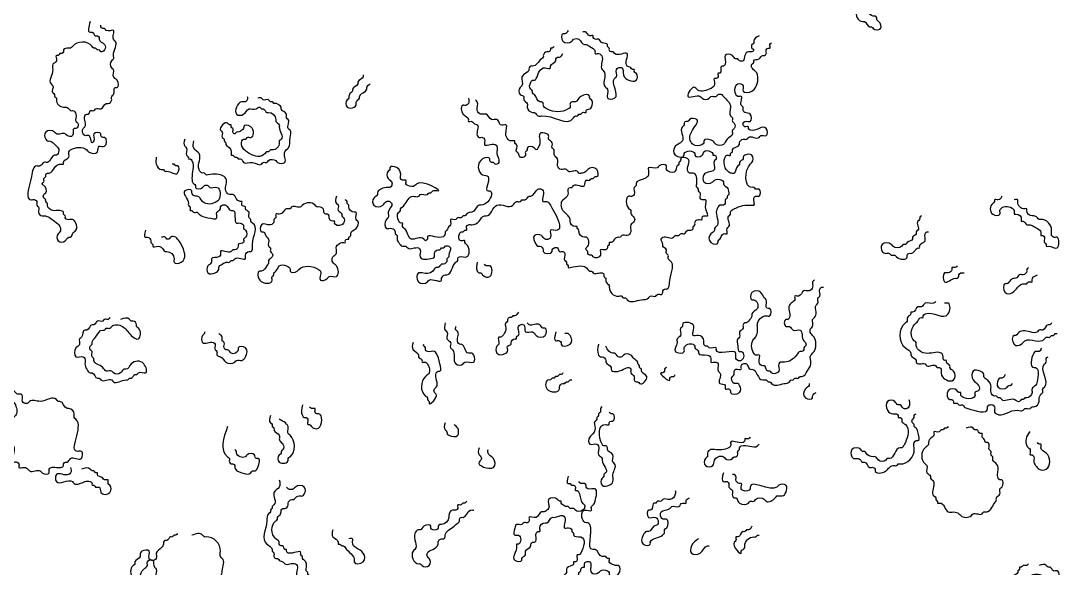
# Model space of a CAD drawing. Header units: metres. Extents: x 0 to 100, y 0 to 141.
# Drawn here: x 85.45 to 100.02, y 60.19 to 67.86 of the extents above; entities that cross this region are included whole.
import ezdxf

# ---------------------------------------------------------------- set-up
doc = ezdxf.new("R2010")
doc.units = ezdxf.units.M

msp = doc.modelspace()

# ---------------------------------------------------------------- linework, layer by layer
for points in [[(97.225, 68.175), (97.225, 68.1), (97.2, 68.075), (97.2, 68.025), (97.175, 68), (97.175, 67.9), (97.25, 67.85), (97.275, 67.85), (97.35, 67.775), (97.375, 67.775), (97.4, 67.75), (97.5, 67.75), (97.475, 67.85), (97.45, 67.875), (97.45, 67.9), (97.425, 67.925), (97.4, 67.925), (97.325, 68)], [(86.425, 67.85), (86.425, 67.7), (86.45, 67.7), (86.5, 67.65), (86.525, 67.65), (86.55, 67.625), (86.55, 67.6), (86.625, 67.525), (86.625, 67.45), (86.575, 67.425), (86.55, 67.45), (86.525, 67.45), (86.5, 67.475), (86.475, 67.475), (86.45, 67.5), (86.175, 67.5), (86.15, 67.475), (86.125, 67.475), (86.05, 67.45), (86.05, 67.425), (86.025, 67.4), (86, 67.4), (85.975, 67.375), (85.95, 67.375), (85.95, 67.3), (85.9, 67.25), (85.9, 67.175), (85.875, 66.975), (85.9, 66.95), (85.9, 66.85), (85.925, 66.825), (85.925, 66.8), (85.95, 66.775), (85.95, 66.75), (86.05, 66.65), (86.075, 66.65), (86.125, 66.625), (86.15, 66.6), (86.175, 66.6), (86.225, 66.55), (86.225, 66.45), (86.25, 66.425), (86.25, 66.375), (86.225, 66.35), (86.2, 66.35), (86.175, 66.25), (86.1, 66.25), (86.075, 66.275), (85.95, 66.275), (85.925, 66.3), (85.8, 66.3), (85.8, 66.2), (85.825, 66.175), (85.85, 66.175), (85.95, 66.1), (85.975, 66.075), (85.975, 66), (85.95, 65.975), (85.925, 65.975), (85.825, 65.875), (85.775, 65.875), (85.725, 65.825), (85.675, 65.825), (85.6, 65.675), (85.6, 65.35), (85.65, 65.35), (85.675, 65.325), (85.675, 65.275), (85.7, 65.25), (85.7, 65.175), (85.75, 65.125), (85.775, 65.125), (85.925, 65.05), (86, 64.975), (86, 64.9), (85.975, 64.875), (85.975, 64.775), (86.075, 64.775), (86.125, 64.825), (86.15, 64.825), (86.175, 64.875), (86.225, 64.925), (86.225, 65.025), (86.175, 65.075), (86.1, 65.075), (86.075, 65.1), (86.075, 65.125), (86.05, 65.15), (86.05, 65.175), (86, 65.2), (85.9, 65.2), (85.825, 65.275), (85.825, 65.3), (85.8, 65.325), (85.8, 65.35), (85.775, 65.375), (85.775, 65.425), (85.8, 65.45), (85.775, 65.55), (85.75, 65.575), (85.775, 65.6), (85.775, 65.65), (85.8, 65.675), (85.8, 65.7), (85.825, 65.725), (85.85, 65.725), (85.925, 65.8), (86.025, 65.85), (86.05, 65.85), (86.05, 65.875), (86.125, 65.95), (86.125, 66.025), (86.15, 66.05), (86.375, 66.05), (86.4, 66.025), (86.525, 66.025), (86.55, 66.1), (86.625, 66.1), (86.625, 66.225), (86.6, 66.225), (86.575, 66.25), (86.575, 66.275), (86.475, 66.275), (86.475, 66.175), (86.45, 66.15), (86.425, 66.225), (86.4, 66.25), (86.35, 66.25), (86.325, 66.275), (86.325, 66.35), (86.35, 66.375), (86.35, 66.525), (86.375, 66.55), (86.4, 66.55), (86.425, 66.6), (86.475, 66.6), (86.5, 66.625), (86.575, 66.625), (86.65, 66.7), (86.675, 66.7), (86.725, 66.75), (86.725, 66.8), (86.75, 66.825), (86.775, 66.925), (86.8, 66.925), (86.8, 67.025), (86.75, 67.075), (86.75, 67.175), (86.725, 67.2), (86.725, 67.3), (86.75, 67.325), (86.75, 67.375), (86.775, 67.575), (86.75, 67.6), (86.75, 67.725), (86.65, 67.725), (86.625, 67.75), (86.6, 67.75), (86.575, 67.775), (86.575, 67.8)], [(93.125, 67.725), (93.075, 67.675), (93.05, 67.675), (93.05, 67.575), (93.175, 67.575), (93.2, 67.6), (93.275, 67.6), (93.35, 67.525), (93.375, 67.525), (93.425, 67.5), (93.5, 67.425), (93.5, 67.4), (93.55, 67.4), (93.6, 67.35), (93.6, 67.175), (93.625, 67.15), (93.625, 66.975), (93.65, 66.925), (93.675, 66.9), (93.675, 66.775), (93.775, 66.775), (93.775, 67.05), (93.8, 67.075), (93.8, 67.175), (93.825, 67.2), (93.875, 67.2), (93.9, 67.1), (93.975, 67.025), (94.075, 67.025), (94.075, 67.125), (94.05, 67.15), (94.05, 67.175), (94.025, 67.175), (94, 67.2), (93.95, 67.225), (93.95, 67.4), (93.775, 67.4), (93.75, 67.425), (93.725, 67.425), (93.7, 67.45), (93.7, 67.475), (93.675, 67.5), (93.675, 67.525), (93.6, 67.55), (93.55, 67.6), (93.5, 67.6), (93.475, 67.625), (93.475, 67.65), (93.425, 67.65), (93.375, 67.7), (93.325, 67.7)], [(95.8, 67.65), (95.725, 67.575), (95.725, 67.55), (95.7, 67.525), (95.7, 67.475), (95.725, 67.45), (95.7, 67.425), (95.65, 67.425), (95.6, 67.375), (95.575, 67.3), (95.525, 67.3), (95.5, 67.325), (95.475, 67.325), (95.425, 67.375), (95.325, 67.375), (95.325, 67.25), (95.3, 67.225), (95.275, 67.225), (95.25, 67.125), (95.225, 67.125), (95.225, 67.075), (95.2, 67.05), (95.175, 67.05), (95.175, 66.975), (95.1, 66.9), (94.925, 66.9), (94.9, 66.925), (94.8, 66.8), (94.975, 66.8), (95, 66.775), (95.1, 66.775), (95.125, 66.8), (95.2, 66.8), (95.225, 66.825), (95.275, 66.825), (95.3, 66.8), (95.4, 66.65), (95.4, 66.525), (95.425, 66.5), (95.425, 66.45), (95.45, 66.425), (95.45, 66.35), (95.425, 66.325), (95.425, 66.275), (95.35, 66.2), (95.3, 66.125), (95.2, 66.125), (95.15, 66.175), (95.025, 66.175), (95.025, 66.15), (95, 66.125), (94.875, 66.125), (94.85, 66.15), (94.85, 66.3), (94.925, 66.475), (94.825, 66.475), (94.8, 66.45), (94.775, 66.45), (94.75, 66.425), (94.75, 66.4), (94.725, 66.375), (94.725, 66.175), (94.7, 66.15), (94.625, 66.1), (94.625, 65.975), (94.75, 65.975), (94.75, 66), (94.775, 66.025), (94.875, 66.025), (94.9, 66), (94.9, 65.975), (95, 65.975), (95.025, 66.025), (95.125, 66.025), (95.15, 66), (95.15, 65.975), (95.175, 65.975), (95.2, 65.95), (95.2, 65.925), (95.175, 65.9), (95.175, 65.775), (95.05, 65.725), (95.025, 65.7), (95.025, 65.6), (95.15, 65.6), (95.175, 65.625), (95.275, 65.625), (95.3, 65.6), (95.3, 65.575), (95.35, 65.525), (95.375, 65.45), (95.375, 65.425), (95.35, 65.4), (95.35, 65.375), (95.325, 65.35), (95.325, 65.3), (95.3, 65.275), (95.25, 65.275), (95.225, 65.25), (95.2, 65.175), (95.2, 64.975), (95.175, 64.95), (95.175, 64.925), (95.125, 64.875), (95.125, 64.75), (95.225, 64.75), (95.225, 64.775), (95.25, 64.8), (95.275, 64.85), (95.3, 64.875), (95.35, 64.875), (95.35, 64.95), (95.375, 64.975), (95.375, 65.125), (95.4, 65.15), (95.4, 65.175), (95.45, 65.225), (95.7, 65.275), (95.725, 65.275), (95.725, 65.375), (95.75, 65.4), (95.8, 65.4), (95.8, 65.5), (95.75, 65.5), (95.725, 65.525), (95.7, 65.525), (95.675, 65.85), (95.7, 65.875), (95.7, 65.975), (95.6, 65.975), (95.575, 65.95), (95.575, 65.925), (95.525, 65.875), (95.525, 65.85), (95.5, 65.825), (95.45, 65.725), (95.4, 65.725), (95.325, 65.8), (95.325, 65.95), (95.35, 65.975), (95.4, 65.975), (95.4, 66), (95.425, 66.025), (95.425, 66.05), (95.525, 66.125), (95.525, 66.15), (95.575, 66.2), (95.625, 66.2), (95.65, 66.225), (95.8, 66.225), (95.825, 66.25), (95.9, 66.25), (95.9, 66.35), (95.675, 66.325), (95.65, 66.35), (95.65, 66.375), (95.6, 66.375), (95.575, 66.4), (95.575, 66.425), (95.6, 66.45), (95.675, 66.45), (95.675, 66.55), (95.6, 66.575), (95.575, 66.6), (95.575, 66.65), (95.55, 66.675), (95.55, 66.8), (95.5, 66.8), (95.475, 66.825), (95.475, 66.95), (95.5, 66.975), (95.575, 66.95), (95.575, 66.875), (95.7, 66.875), (95.75, 66.925), (95.75, 67.15), (95.7, 67.2), (95.7, 67.25), (95.725, 67.275), (95.725, 67.3), (95.8, 67.325), (95.85, 67.375), (95.875, 67.375), (95.9, 67.4), (95.9, 67.45), (95.925, 67.475), (95.95, 67.475), (95.95, 67.525), (95.975, 67.55)], [(92.925, 67.5), (92.9, 67.475), (92.875, 67.475), (92.875, 67.45), (92.85, 67.425), (92.825, 67.425), (92.775, 67.375), (92.775, 67.35), (92.75, 67.325), (92.625, 67.225), (92.6, 67.225), (92.575, 67.2), (92.575, 67.175), (92.475, 67.075), (92.475, 66.95), (92.45, 66.925), (92.45, 66.825), (92.5, 66.8), (92.5, 66.75), (92.55, 66.7), (92.55, 66.65), (92.625, 66.575), (92.65, 66.575), (92.7, 66.525), (92.75, 66.525), (93.2, 66.5), (93.225, 66.525), (93.25, 66.525), (93.275, 66.55), (93.3, 66.55), (93.325, 66.575), (93.375, 66.575), (93.375, 66.6), (93.425, 66.625), (93.45, 66.65), (93.45, 66.75), (93.425, 66.775), (93.425, 66.8), (93.3, 66.8), (93.225, 66.725), (93.2, 66.725), (93.15, 66.7), (93.15, 66.65), (93.125, 66.625), (92.825, 66.625), (92.775, 66.675), (92.775, 66.7), (92.75, 66.725), (92.725, 66.725), (92.65, 66.825), (92.625, 66.85), (92.625, 66.875), (92.6, 66.9), (92.6, 67), (92.625, 67.025), (92.65, 67.025), (92.675, 67.05), (92.8, 67.2), (92.875, 67.2), (92.875, 67.225), (92.95, 67.3), (92.95, 67.325), (92.975, 67.35), (93, 67.35), (93.05, 67.4)], [(90.25, 67.1), (90.25, 67.075), (90.175, 67), (90.175, 66.975), (90.1, 66.9), (90.1, 66.875), (90.075, 66.85), (90.05, 66.8), (90.05, 66.775), (90.025, 66.75), (90.025, 66.65), (90.125, 66.65), (90.15, 66.675), (90.15, 66.7), (90.175, 66.75), (90.2, 66.775), (90.2, 66.8), (90.3, 66.9), (90.3, 66.925), (90.35, 66.975)], [(88.625, 66.8), (88.625, 66.75), (88.6, 66.725), (88.55, 66.725), (88.475, 66.65), (88.475, 66.55), (88.575, 66.55), (88.65, 66.625), (88.75, 66.625), (88.8, 66.65), (88.825, 66.625), (88.85, 66.625), (88.9, 66.575), (88.925, 66.575), (89.025, 66.475), (89.025, 66.45), (89.075, 66.4), (89.075, 66.375), (89.1, 66.2), (89.075, 66.175), (89.075, 66.15), (88.975, 66.05), (88.95, 66.05), (88.925, 66.025), (88.9, 66.025), (88.875, 66), (88.65, 66), (88.55, 66.175), (88.575, 66.2), (88.6, 66.2), (88.625, 66.225), (88.675, 66.225), (88.675, 66.375), (88.575, 66.375), (88.575, 66.35), (88.55, 66.325), (88.5, 66.3), (88.475, 66.3), (88.45, 66.275), (88.425, 66.3), (88.425, 66.35), (88.4, 66.375), (88.4, 66.4), (88.375, 66.4), (88.35, 66.425), (88.25, 66.325), (88.275, 66.3), (88.275, 66.225), (88.3, 66.2), (88.3, 66.175), (88.325, 66.15), (88.325, 66.125), (88.35, 66.1), (88.4, 66), (88.4, 65.975), (88.425, 65.975), (88.45, 65.95), (88.475, 65.95), (88.5, 65.925), (88.525, 65.925), (88.575, 65.875), (88.7, 65.875), (88.825, 65.85), (88.85, 65.875), (88.9, 65.875), (88.925, 65.9), (89.025, 65.9), (89.05, 65.875), (89.15, 65.875), (89.15, 66.025), (89.2, 66.075), (89.225, 66.225), (89.225, 66.325), (89.2, 66.35), (89.2, 66.475), (89.175, 66.5), (89.175, 66.55), (89.1, 66.625), (89.1, 66.65), (89.075, 66.675), (89.025, 66.7), (89, 66.7), (88.975, 66.725), (88.95, 66.725), (88.925, 66.75), (88.85, 66.75), (88.825, 66.775), (88.775, 66.775)], [(91.725, 66.775), (91.725, 66.7), (91.7, 66.675), (91.65, 66.675), (91.65, 66.55), (91.725, 66.475), (91.725, 66.45), (91.775, 66.45), (91.8, 66.425), (91.85, 66.4), (91.85, 66.25), (91.875, 66.225), (91.925, 66.225), (91.95, 66.2), (91.95, 66.125), (92.1, 66.125), (92.125, 66.1), (92.125, 66), (92.15, 65.875), (92.125, 65.85), (92.1, 65.85), (92.075, 65.875), (92.05, 65.875), (92.025, 65.9), (92.025, 65.925), (91.925, 65.925), (91.925, 65.7), (92, 65.675), (92, 65.475), (92.025, 65.475), (92.05, 65.45), (92.05, 65.425), (91.9, 65.275), (91.875, 65.275), (91.775, 65.175), (91.75, 65.175), (91.7, 65.15), (91.675, 65.125), (91.65, 65.125), (91.625, 65.1), (91.575, 65.1), (91.55, 65.075), (91.475, 65.075), (91.475, 65), (91.45, 64.975), (91.425, 64.925), (91.4, 64.9), (91.4, 64.875), (91.35, 64.825), (91.15, 64.825), (91.15, 64.8), (91.125, 64.775), (91.1, 64.8), (90.925, 64.8), (90.825, 64.95), (90.8, 64.975), (90.8, 65.025), (90.775, 65.025), (90.75, 65.05), (90.75, 65.175), (90.775, 65.2), (90.775, 65.225), (90.8, 65.25), (90.825, 65.275), (90.95, 65.4), (91.025, 65.4), (91.05, 65.425), (91.15, 65.425), (91.175, 65.45), (91.2, 65.45), (91.225, 65.475), (91.3, 65.475), (91, 65.575), (90.975, 65.55), (90.875, 65.55), (90.85, 65.575), (90.85, 65.625), (90.8, 65.625), (90.775, 65.65), (90.775, 65.675), (90.725, 65.8), (90.625, 65.8), (90.625, 65.775), (90.6, 65.75), (90.6, 65.65), (90.65, 65.6), (90.65, 65.55), (90.625, 65.525), (90.6, 65.525), (90.5, 65.5), (90.45, 65.45), (90.45, 65.425), (90.4, 65.375), (90.4, 65.275), (90.525, 65.275), (90.575, 65.325), (90.625, 65.325), (90.65, 65.3), (90.6, 65.175), (90.6, 65.1), (90.575, 65.075), (90.575, 64.95), (90.65, 64.95), (90.7, 64.9), (90.7, 64.875), (90.725, 64.85), (90.725, 64.8), (90.75, 64.75), (90.8, 64.7), (90.85, 64.7), (90.875, 64.675), (91.025, 64.675), (91.05, 64.65), (91.05, 64.55), (91.075, 64.525), (91.175, 64.525), (91.25, 64.55), (91.25, 64.6), (91.3, 64.65), (91.325, 64.65), (91.35, 64.675), (91.375, 64.675), (91.4, 64.7), (91.45, 64.7), (91.475, 64.675), (91.45, 64.575), (91.45, 64.55), (91.425, 64.525), (91.425, 64.5), (91.375, 64.45), (91.35, 64.45), (91.3, 64.4), (91.275, 64.4), (91.225, 64.35), (91.075, 64.325), (91.025, 64.325), (91.025, 64.2), (91.15, 64.2), (91.175, 64.225), (91.35, 64.225), (91.35, 64.25), (91.4, 64.3), (91.425, 64.3), (91.55, 64.475), (91.575, 64.5), (91.575, 64.525), (91.6, 64.55), (91.7, 64.55), (91.7, 64.725), (91.675, 64.75), (91.675, 64.775), (91.625, 64.775), (91.6, 64.875), (91.625, 64.9), (91.65, 64.9), (91.675, 64.925), (91.7, 64.925), (91.7, 64.975), (91.725, 65), (91.775, 65), (91.875, 65.05), (91.95, 65.125), (91.975, 65.125), (92.125, 65.275), (92.35, 65.275), (92.4, 65.325), (92.45, 65.325), (92.475, 65.35), (92.5, 65.35), (92.55, 65.375), (92.575, 65.4), (92.6, 65.4), (92.7, 65.5), (92.75, 65.5), (92.775, 65.475), (92.775, 65.325), (92.825, 65.325), (92.875, 65.275), (93, 65), (93, 64.95), (92.975, 64.925), (92.875, 64.925), (92.875, 64.825), (92.85, 64.8), (92.8, 64.8), (92.75, 64.85), (92.65, 64.85), (92.675, 64.725), (92.7, 64.7), (92.725, 64.7), (92.775, 64.65), (92.775, 64.625), (92.9, 64.625), (92.9, 64.65), (92.925, 64.675), (92.975, 64.675), (93, 64.625), (93.05, 64.625), (93.075, 64.6), (93.075, 64.5), (93.1, 64.475), (93.1, 64.45), (93.125, 64.425), (93.125, 64.4), (93.15, 64.4), (93.4, 64.375), (93.425, 64.35), (93.45, 64.35), (93.475, 64.325), (93.6, 64.325), (93.625, 64.3), (93.625, 64.275), (93.65, 64.25), (93.65, 64.225), (93.675, 64.175), (93.7, 64.15), (93.7, 64.125), (93.825, 64), (93.875, 64), (93.9, 63.975), (93.925, 63.975), (93.95, 63.95), (94.15, 63.95), (94.25, 63.975), (94.275, 64), (94.35, 64), (94.375, 64.025), (94.425, 64.025), (94.45, 64.05), (94.45, 64.075), (94.475, 64.1), (94.5, 64.1), (94.55, 64.225), (94.55, 64.5), (94.525, 64.525), (94.525, 64.575), (94.5, 64.6), (94.5, 64.65), (94.45, 64.7), (94.45, 64.725), (94.425, 64.8), (94.45, 64.825), (94.6, 64.825), (94.625, 64.85), (94.675, 64.85), (94.7, 64.875), (94.75, 64.875), (94.8, 64.925), (94.825, 64.925), (94.875, 64.95), (94.875, 64.975), (94.9, 65), (94.9, 65.025), (94.95, 65.075), (95, 65.075), (95, 65.1), (95.025, 65.125), (95.075, 65.125), (95.05, 65.25), (95.05, 65.35), (95, 65.35), (94.975, 65.375), (94.975, 65.45), (94.95, 65.475), (94.95, 65.5), (94.925, 65.525), (94.925, 65.575), (94.875, 65.725), (94.825, 65.725), (94.8, 65.75), (94.8, 65.925), (94.7, 65.925), (94.7, 65.9), (94.675, 65.875), (94.675, 65.85), (94.65, 65.825), (94.625, 65.75), (94.525, 65.75), (94.5, 65.775), (94.5, 65.825), (94.4, 65.825), (94.375, 65.8), (94.25, 65.8), (94.25, 65.7), (94.2, 65.65), (94.075, 65.575), (94.075, 65.55), (94.05, 65.525), (94.05, 65.425), (94.025, 65.4), (93.975, 65.4), (93.975, 65.225), (94, 65.2), (94, 65.175), (94.025, 65.125), (94.05, 65.1), (94.05, 65.05), (94, 65), (94, 64.9), (93.95, 64.85), (93.875, 64.85), (93.85, 64.825), (93.825, 64.825), (93.775, 64.8), (93.725, 64.75), (93.7, 64.75), (93.7, 64.725), (93.675, 64.7), (93.675, 64.675), (93.65, 64.65), (93.575, 64.65), (93.575, 64.575), (93.475, 64.55), (93.45, 64.575), (93.425, 64.575), (93.4, 64.6), (93.4, 64.625), (93.375, 64.65), (93.375, 64.675), (93.4, 64.7), (93.375, 64.825), (93.35, 64.825), (93.275, 64.9), (93.275, 64.925), (93.25, 64.95), (93.25, 64.975), (93.225, 64.975), (93.15, 65.05), (93.15, 65.075), (93.125, 65.125), (93.05, 65.2), (93.05, 65.35), (93.125, 65.425), (93.125, 65.5), (93.15, 65.525), (93.175, 65.525), (93.2, 65.55), (93.35, 65.55), (93.375, 65.625), (93.425, 65.625), (93.45, 65.65), (93.475, 65.65), (93.5, 65.675), (93.525, 65.675), (93.525, 65.775), (93.4, 65.775), (93.375, 65.75), (93.325, 65.725), (93.275, 65.725), (93.25, 65.75), (93.125, 65.75), (93.1, 65.775), (93.025, 65.775), (92.975, 65.825), (92.975, 65.925), (92.95, 65.95), (92.925, 66), (92.925, 66.05), (92.9, 66.075), (92.9, 66.15), (92.85, 66.2), (92.85, 66.25), (92.825, 66.275), (92.725, 66.275), (92.725, 66.2), (92.7, 66.075), (92.675, 66.05), (92.65, 66.075), (92.55, 66.075), (92.55, 66.05), (92.525, 66.025), (92.525, 65.975), (92.5, 65.95), (92.45, 65.95), (92.425, 66), (92.4, 66.025), (92.4, 66.125), (92.375, 66.15), (92.375, 66.175), (92.35, 66.175), (92.25, 66.275), (92.25, 66.4), (92.175, 66.4), (92.15, 66.45), (92.125, 66.475), (92.05, 66.475), (91.975, 66.55), (91.9, 66.55), (91.85, 66.6), (91.85, 66.725), (91.825, 66.75)], [(87.75, 66.2), (87.75, 66.1), (87.775, 66.075), (87.775, 65.975), (87.8, 65.95), (87.8, 65.925), (87.825, 65.925), (87.85, 65.9), (87.85, 65.65), (87.875, 65.575), (87.9, 65.55), (87.9, 65.525), (88, 65.525), (88.025, 65.55), (88.075, 65.55), (88.1, 65.525), (88.2, 65.525), (88.225, 65.35), (88.2, 65.325), (88, 65.325), (87.925, 65.4), (87.9, 65.4), (87.85, 65.45), (87.85, 65.475), (87.75, 65.475), (87.8, 65.3), (87.8, 65.275), (87.825, 65.25), (87.825, 65.2), (87.85, 65.2), (87.875, 65.175), (87.925, 65.175), (87.95, 65.15), (88.075, 65.1), (88.2, 65.1), (88.2, 65.175), (88.25, 65.225), (88.25, 65.25), (88.275, 65.275), (88.325, 65.275), (88.4, 65.2), (88.425, 65.2), (88.475, 65.025), (88.525, 65.025), (88.575, 64.975), (88.575, 64.95), (88.6, 64.925), (88.6, 64.825), (88.575, 64.8), (88.575, 64.75), (88.5, 64.725), (88.5, 64.7), (88.45, 64.65), (88.425, 64.65), (88.4, 64.625), (88.25, 64.625), (88.25, 64.575), (88.225, 64.55), (88.125, 64.525), (88.125, 64.475), (88.075, 64.425), (88.075, 64.325), (88.175, 64.325), (88.225, 64.375), (88.225, 64.4), (88.275, 64.45), (88.35, 64.475), (88.375, 64.475), (88.4, 64.5), (88.425, 64.5), (88.45, 64.525), (88.6, 64.525), (88.6, 64.575), (88.65, 64.625), (88.675, 64.625), (88.7, 64.725), (88.7, 65.025), (88.675, 65.05), (88.675, 65.075), (88.65, 65.1), (88.65, 65.175), (88.6, 65.225), (88.6, 65.25), (88.55, 65.275), (88.55, 65.325), (88.525, 65.325), (88.425, 65.425), (88.375, 65.425), (88.325, 65.475), (88.325, 65.65), (88.3, 65.675), (88.075, 65.7), (88.05, 65.7), (88.025, 65.725), (88, 65.725), (87.95, 65.775), (87.95, 66), (87.875, 66.075), (87.875, 66.175)], [(87.35, 65.95), (87.35, 65.85), (87.425, 65.775), (87.45, 65.775), (87.475, 65.75), (87.5, 65.75), (87.65, 65.725), (87.65, 65.825), (87.625, 65.825), (87.6, 65.85), (87.575, 65.85)], [(89.875, 65.4), (89.875, 65.3), (89.9, 65.275), (89.9, 65.2), (89.95, 65.15), (89.95, 65.125), (89.975, 65.1), (89.975, 65.025), (89.95, 65), (89.85, 65.025), (89.85, 65.05), (89.825, 65.05), (89.775, 65.1), (89.775, 65.125), (89.75, 65.15), (89.725, 65.15), (89.7, 65.175), (89.7, 65.2), (89.625, 65.25), (89.6, 65.25), (89.575, 65.275), (89.4, 65.275), (89.375, 65.25), (89.25, 65.25), (89.225, 65.225), (89.175, 65.225), (89.125, 65.175), (89.075, 65.15), (89.025, 65.15), (89.025, 65.1), (89, 65.075), (89, 65.05), (88.95, 65), (88.825, 65), (88.825, 64.9), (88.85, 64.9), (88.9, 64.825), (88.925, 64.8), (88.925, 64.7), (88.95, 64.675), (88.95, 64.625), (88.975, 64.6), (88.975, 64.55), (88.925, 64.5), (88.925, 64.475), (88.9, 64.425), (88.825, 64.35), (88.8, 64.35), (88.8, 64.225), (88.975, 64.225), (88.975, 64.275), (89, 64.3), (89, 64.325), (89.025, 64.35), (89.075, 64.425), (89.175, 64.425), (89.225, 64.375), (89.225, 64.35), (89.325, 64.35), (89.35, 64.375), (89.625, 64.375), (89.65, 64.35), (89.65, 64.225), (89.75, 64.25), (89.775, 64.275), (89.875, 64.275), (89.875, 64.425), (89.825, 64.475), (89.825, 64.55), (89.875, 64.6), (89.875, 64.7), (89.9, 64.725), (89.975, 64.75), (90, 64.75), (90, 64.775), (90.025, 64.8), (90.05, 64.8), (90.05, 64.825), (90.075, 64.85), (90.075, 64.875), (90.15, 64.95), (90.175, 65.05), (90.15, 65.075), (90.15, 65.175), (90.125, 65.175), (90.05, 65.25), (90.05, 65.275), (90.025, 65.3), (90.025, 65.325), (90, 65.35)], [(99.2, 65.4), (99.15, 65.35), (99.1, 65.35), (99.1, 65.325), (99.075, 65.3), (99.075, 65.15), (99.175, 65.15), (99.175, 65.2), (99.225, 65.25), (99.375, 65.175), (99.375, 65.15), (99.4, 65.15), (99.475, 65.075), (99.475, 65.05), (99.5, 65.05), (99.55, 65), (99.6, 65), (99.65, 64.975), (99.75, 64.875), (99.75, 64.85), (99.775, 64.85), (99.8, 64.825), (99.8, 64.75), (99.825, 64.725), (99.825, 64.7), (99.85, 64.7), (99.975, 64.675), (99.975, 64.825), (99.925, 64.825), (99.9, 64.85), (99.9, 64.925), (99.75, 65.075), (99.725, 65.075), (99.7, 65.1), (99.65, 65.125), (99.625, 65.125), (99.55, 65.2), (99.55, 65.225), (99.525, 65.225), (99.425, 65.325), (99.425, 65.35), (99.375, 65.35)], [(98.075, 65.125), (98.05, 65.1), (98.05, 65.075), (98.025, 65.05), (98.025, 64.925), (98, 64.9), (98, 64.875), (97.95, 64.825), (97.95, 64.8), (97.875, 64.75), (97.85, 64.725), (97.825, 64.725), (97.8, 64.7), (97.675, 64.7), (97.65, 64.725), (97.525, 64.725), (97.525, 64.625), (97.575, 64.6), (97.625, 64.6), (97.65, 64.575), (97.7, 64.575), (97.725, 64.55), (97.875, 64.55), (97.875, 64.575), (97.9, 64.6), (97.925, 64.6), (97.975, 64.625), (98.025, 64.675), (98.05, 64.675), (98.05, 64.7), (98.125, 64.775), (98.125, 64.875), (98.15, 64.9), (98.175, 64.9)], [(87.2, 64.925), (87.2, 64.825), (87.225, 64.825), (87.275, 64.775), (87.275, 64.75), (87.3, 64.725), (87.3, 64.7), (87.375, 64.7), (87.45, 64.65), (87.475, 64.625), (87.5, 64.625), (87.6, 64.525), (87.6, 64.475), (87.7, 64.475), (87.7, 64.725), (87.65, 64.8), (87.625, 64.825), (87.55, 64.825), (87.525, 64.8), (87.5, 64.8), (87.475, 64.825), (87.425, 64.825)], [(91.85, 64.475), (91.85, 64.35), (91.875, 64.325), (91.9, 64.325), (91.925, 64.3), (92.025, 64.275), (92.025, 64.425), (91.975, 64.425), (91.95, 64.45)], [(98.575, 64.425), (98.55, 64.4), (98.5, 64.4), (98.5, 64.375), (98.45, 64.325), (98.4, 64.325), (98.4, 64.2), (98.55, 64.25), (98.575, 64.25), (98.6, 64.275), (98.6, 64.3), (98.625, 64.325), (98.675, 64.325)], [(99.575, 64.4), (99.55, 64.375), (99.55, 64.35), (99.5, 64.3), (99.45, 64.3), (99.4, 64.25), (99.375, 64.25), (99.325, 64.225), (99.275, 64.175), (99.25, 64.175), (99.25, 64.05), (99.35, 64.05), (99.425, 64.125), (99.525, 64.175), (99.55, 64.175), (99.575, 64.2), (99.625, 64.2), (99.625, 64.225), (99.7, 64.3)], [(96.575, 64.225), (96.55, 64.2), (96.55, 64.125), (96.5, 64.075), (96.425, 64.075), (96.35, 64), (96.3, 64), (96.3, 63.95), (96.275, 63.925), (96.25, 63.9), (96.225, 63.875), (96.225, 63.7), (96.2, 63.675), (96.175, 63.675), (96.175, 63.575), (96.225, 63.575), (96.275, 63.525), (96.375, 63.525), (96.425, 63.375), (96.45, 63.35), (96.45, 63.3), (96.425, 63.275), (96.425, 63.25), (96.4, 63.225), (96.375, 63.225), (96.325, 63.175), (96.125, 63.075), (96.1, 63.075), (96.075, 63.05), (96.075, 62.95), (96.05, 62.925), (95.975, 62.925), (95.95, 62.95), (95.925, 62.95), (95.9, 62.975), (95.875, 63.025), (95.85, 63.025), (95.8, 63.075), (95.8, 63.175), (95.75, 63.175), (95.725, 63.2), (95.725, 63.4), (95.75, 63.425), (95.775, 63.575), (95.775, 63.6), (95.9, 63.725), (95.95, 63.725), (95.95, 63.825), (95.925, 63.825), (95.9, 63.85), (95.9, 63.95), (95.875, 63.975), (95.825, 64.05), (95.7, 64.05), (95.7, 63.95), (95.725, 63.95), (95.775, 63.9), (95.775, 63.825), (95.7, 63.75), (95.7, 63.725), (95.65, 63.65), (95.625, 63.625), (95.6, 63.625), (95.575, 63.6), (95.575, 63.55), (95.525, 63.5), (95.525, 63.425), (95.5, 63.4), (95.5, 63.3), (95.525, 63.225), (95.55, 63.225), (95.575, 63.2), (95.575, 63.125), (95.55, 63.1), (95.5, 63.1), (95.475, 63.125), (95.475, 63.2), (95.2, 63.25), (95.2, 63.275), (95.1, 63.275), (95.075, 63.3), (95.05, 63.3), (95.025, 63.325), (95.025, 63.375), (94.95, 63.45), (94.875, 63.45), (94.875, 63.5), (94.875, 63.6), (94.725, 63.6), (94.725, 63.575), (94.7, 63.55), (94.7, 63.45), (94.65, 63.4), (94.65, 63.35), (94.625, 63.225), (94.75, 63.225), (94.75, 63.275), (94.8, 63.325), (94.875, 63.325), (94.9, 63.3), (94.9, 63.275), (94.95, 63.225), (94.95, 63.2), (95.075, 63.175), (95.125, 63.125), (95.125, 63.075), (95.2, 63.075), (95.225, 63.05), (95.225, 62.95), (95.25, 62.925), (95.25, 62.775), (95.325, 62.75), (95.325, 62.7), (95.375, 62.7), (95.4, 62.675), (95.4, 62.65), (95.525, 62.65), (95.525, 62.75), (95.5, 62.775), (95.45, 62.775), (95.425, 62.875), (95.45, 62.9), (95.45, 62.95), (95.475, 62.975), (95.55, 62.975), (95.55, 63.025), (95.575, 63.05), (95.625, 63.05), (95.65, 63), (95.675, 62.975), (95.7, 62.975), (95.85, 62.825), (95.9, 62.825), (95.925, 62.8), (95.95, 62.8), (95.975, 62.775), (96.15, 62.775), (96.225, 62.8), (96.25, 62.825), (96.275, 62.825), (96.3, 62.85), (96.35, 62.85), (96.375, 62.875), (96.4, 62.875), (96.475, 62.95), (96.525, 63.05), (96.525, 63.175), (96.55, 63.2), (96.55, 63.45), (96.525, 63.475), (96.525, 63.55), (96.55, 63.575), (96.55, 63.675), (96.575, 63.7), (96.6, 63.775), (96.6, 63.875), (96.625, 63.9), (96.625, 63.975), (96.65, 64), (96.65, 64.1), (96.675, 64.125), (96.7, 64.125)], [(98.275, 63.925), (98.25, 63.9), (98.125, 63.9), (98.075, 63.85), (98.025, 63.85), (97.95, 63.775), (97.925, 63.775), (97.925, 63.75), (97.9, 63.725), (97.875, 63.675), (97.875, 63.65), (97.85, 63.625), (97.85, 63.275), (97.925, 63.2), (97.925, 63.175), (98, 63.1), (98, 63.075), (98.05, 63.05), (98.125, 63.05), (98.15, 63.025), (98.275, 63.025), (98.3, 63), (98.325, 63), (98.35, 62.975), (98.35, 62.925), (98.425, 62.825), (98.525, 62.825), (98.525, 62.95), (98.475, 63), (98.475, 63.025), (98.425, 63.075), (98.425, 63.1), (98.4, 63.1), (98.375, 63.175), (98.35, 63.2), (98.125, 63.2), (98, 63.325), (98, 63.35), (97.975, 63.375), (97.975, 63.6), (98, 63.625), (98.025, 63.65), (98.075, 63.7), (98.1, 63.7), (98.1, 63.725), (98.125, 63.75), (98.45, 63.75), (98.45, 63.9), (98.4, 63.9)], [(86.7, 63.7), (86.675, 63.675), (86.625, 63.675), (86.6, 63.65), (86.525, 63.65), (86.475, 63.6), (86.45, 63.6), (86.375, 63.525), (86.35, 63.525), (86.3, 63.425), (86.275, 63.4), (86.275, 63.325), (86.225, 63.275), (86.225, 63.15), (86.325, 63.15), (86.35, 63.125), (86.35, 63.05), (86.375, 62.975), (86.425, 62.925), (86.45, 62.925), (86.525, 62.85), (86.55, 62.85), (86.575, 62.825), (86.725, 62.825), (86.75, 62.8), (86.925, 62.825), (86.95, 62.825), (86.975, 62.85), (87, 62.85), (87.05, 62.9), (87.075, 62.9), (87.1, 62.925), (87.2, 62.925), (87.175, 63.05), (87, 63.05), (86.925, 62.975), (86.9, 62.975), (86.85, 62.925), (86.75, 62.925), (86.725, 62.95), (86.65, 62.95), (86.6, 63), (86.475, 63.1), (86.475, 63.125), (86.45, 63.15), (86.45, 63.225), (86.425, 63.25), (86.425, 63.3), (86.45, 63.325), (86.45, 63.35), (86.5, 63.425), (86.6, 63.525), (86.625, 63.525), (86.65, 63.55), (86.7, 63.55), (86.725, 63.575), (86.875, 63.575), (87, 63.45), (87.1, 63.4), (87.1, 63.55), (87.075, 63.575), (87.075, 63.6), (87.025, 63.65), (87, 63.65), (86.975, 63.675), (86.85, 63.675)], [(92.425, 63.775), (92.375, 63.725), (92.35, 63.725), (92.325, 63.7), (92.3, 63.7), (92.275, 63.675), (92.275, 63.65), (92.25, 63.625), (92.25, 63.525), (92.225, 63.475), (92.175, 63.425), (92.15, 63.425), (92.15, 63.325), (92.125, 63.3), (92.125, 63.2), (92.25, 63.2), (92.275, 63.225), (92.275, 63.3), (92.325, 63.325), (92.325, 63.35), (92.375, 63.4), (92.4, 63.4), (92.4, 63.425), (92.425, 63.45), (92.425, 63.575), (92.45, 63.6), (92.5, 63.6), (92.525, 63.5), (92.625, 63.5), (92.675, 63.45), (92.8, 63.45), (92.8, 63.55), (92.775, 63.55), (92.725, 63.6), (92.575, 63.6), (92.55, 63.625)], [(91.4, 63.625), (91.4, 63.525), (91.425, 63.5), (91.425, 63.4), (91.475, 63.35), (91.475, 63.275), (91.5, 63.25), (91.55, 63.05), (91.65, 63.05), (91.675, 63.075), (91.8, 63.075), (91.8, 63.175), (91.775, 63.2), (91.725, 63.2), (91.625, 63.325), (91.6, 63.325), (91.575, 63.35), (91.575, 63.5), (91.55, 63.525), (91.55, 63.575)], [(99.9, 63.625), (99.875, 63.6), (99.85, 63.6), (99.775, 63.525), (99.725, 63.525), (99.7, 63.5), (99.6, 63.5), (99.425, 63.475), (99.4, 63.45), (99.375, 63.45), (99.375, 63.325), (99.475, 63.325), (99.525, 63.375), (99.675, 63.375), (99.8, 63.4), (99.825, 63.425), (99.875, 63.425), (99.9, 63.45), (99.925, 63.45), (99.95, 63.475), (99.975, 63.475)], [(88.025, 63.5), (88.025, 63.475), (88, 63.45), (88, 63.35), (88.15, 63.35), (88.175, 63.325), (88.175, 63.25), (88.2, 63.225), (88.2, 63.175), (88.25, 63.15), (88.325, 63.075), (88.45, 63.075), (88.475, 63.1), (88.55, 63.1), (88.6, 63.15), (88.6, 63.275), (88.5, 63.275), (88.5, 63.25), (88.4, 63.2), (88.35, 63.25), (88.325, 63.25), (88.3, 63.275), (88.3, 63.35), (88.275, 63.375), (88.275, 63.425), (88.225, 63.475)], [(92.95, 63.5), (92.95, 63.375), (93, 63.375), (93.025, 63.35), (93.025, 63.325), (93.15, 63.325), (93.15, 63.45), (93.125, 63.475), (93.075, 63.475)], [(90.95, 63.35), (90.95, 63.25), (91.025, 63.175), (91.025, 63.15), (91.075, 63.1), (91.075, 63.075), (91.125, 63.075), (91.15, 63.05), (91.175, 63), (91.175, 62.925), (91.125, 62.875), (91.125, 62.6), (91.15, 62.575), (91.15, 62.55), (91.175, 62.525), (91.175, 62.5), (91.275, 62.625), (91.25, 62.65), (91.25, 62.7), (91.275, 62.725), (91.275, 62.925), (91.3, 62.95), (91.325, 62.95), (91.325, 63.05), (91.275, 63.2), (91.25, 63.225), (91.15, 63.225), (91.125, 63.25), (91.125, 63.275), (91.1, 63.3), (91.1, 63.325)], [(93.55, 63.325), (93.55, 63.175), (93.575, 63.15), (93.6, 63.15), (93.65, 63.1), (93.65, 63.075), (93.725, 63), (93.725, 62.975), (93.9, 62.975), (93.975, 63), (94, 62.975), (94, 62.925), (94.05, 62.875), (94.05, 62.825), (94.075, 62.8), (94.1, 62.8), (94.125, 62.775), (94.225, 62.875), (94.15, 62.95), (94.15, 62.975), (94.125, 63), (94.125, 63.025), (94.1, 63.05), (94.1, 63.075), (94.075, 63.1), (94.025, 63.15), (94, 63.175), (93.9, 63.175), (93.875, 63.15), (93.825, 63.15), (93.775, 63.2), (93.75, 63.2), (93.65, 63.3)], [(99.75, 63.275), (99.75, 63.25), (99.725, 63.225), (99.675, 63.225), (99.65, 63.2), (99.65, 63), (99.675, 63), (99.7, 62.975), (99.7, 62.825), (99.675, 62.75), (99.625, 62.7), (99.625, 62.65), (99.55, 62.575), (99.525, 62.575), (99.5, 62.55), (99.475, 62.55), (99.45, 62.525), (99.375, 62.55), (99.2, 62.55), (99.175, 62.575), (99.15, 62.575), (99.125, 62.6), (99.1, 62.6), (99.05, 62.65), (99.05, 62.725), (99, 62.825), (98.95, 62.875), (98.95, 62.9), (98.9, 62.95), (98.8, 62.95), (98.8, 62.825), (98.875, 62.75), (98.875, 62.675), (98.825, 62.65), (98.825, 62.6), (98.8, 62.575), (98.675, 62.575), (98.625, 62.625), (98.625, 62.65), (98.6, 62.65), (98.575, 62.675), (98.45, 62.675), (98.475, 62.55), (98.5, 62.55), (98.525, 62.525), (98.525, 62.5), (98.575, 62.5), (98.6, 62.475), (98.65, 62.475), (98.675, 62.45), (98.725, 62.425), (99, 62.425), (99, 62.45), (99.025, 62.475), (99.075, 62.475), (99.1, 62.45), (99.1, 62.375), (99.125, 62.35), (99.425, 62.4), (99.5, 62.4), (99.525, 62.425), (99.6, 62.425), (99.625, 62.45), (99.65, 62.45), (99.725, 62.525), (99.725, 62.55), (99.75, 62.625), (99.775, 62.65), (99.775, 62.7), (99.8, 62.725), (99.8, 63.05), (99.825, 63.075), (99.825, 63.125), (99.85, 63.15)], [(94.5, 63), (94.475, 62.975), (94.475, 62.95), (94.45, 62.925), (94.425, 62.925), (94.55, 62.825), (94.55, 62.85), (94.575, 62.875), (94.6, 62.875), (94.625, 62.9)], [(85.075, 62.875), (85.025, 62.825), (84.975, 62.825), (84.95, 62.8), (84.85, 62.8), (84.85, 62.725), (84.825, 62.7), (84.825, 62.6), (84.925, 62.6), (85.1, 62.675), (85.2, 62.575), (85.25, 62.575), (85.3, 62.525), (85.325, 62.525), (85.375, 62.475), (85.375, 62.325), (85.35, 62.3), (85.325, 62.225), (85.325, 61.925), (85.35, 61.9), (85.35, 61.675), (85.4, 61.675), (85.425, 61.65), (85.425, 61.6), (85.5, 61.6), (85.55, 61.575), (85.575, 61.55), (85.725, 61.55), (85.75, 61.525), (85.85, 61.525), (85.85, 61.575), (85.875, 61.6), (85.95, 61.6), (86.05, 61.625), (86.05, 61.65), (86.075, 61.675), (86.1, 61.675), (86.15, 61.725), (86.3, 61.725), (86.3, 61.825), (86.25, 61.825), (86.225, 62.275), (86.2, 62.3), (86.2, 62.35), (86.125, 62.425), (86.1, 62.425), (86, 62.525), (85.975, 62.525), (85.95, 62.55), (85.725, 62.525), (85.575, 62.525), (85.55, 62.5), (85.5, 62.5), (85.475, 62.525), (85.475, 62.6), (85.45, 62.625), (85.425, 62.625), (85.375, 62.65), (85.35, 62.675), (85.3, 62.675), (85.25, 62.725), (85.25, 62.75), (85.2, 62.8), (85.2, 62.825), (85.175, 62.85)], [(93.05, 62.925), (93.025, 62.9), (93, 62.9), (92.975, 62.875), (92.95, 62.875), (92.925, 62.85), (92.9, 62.85), (92.875, 62.825), (92.85, 62.825), (92.825, 62.7), (93, 62.7), (93, 62.725), (93.05, 62.775), (93.075, 62.775), (93.1, 62.8), (93.125, 62.8), (93.15, 62.825), (93.175, 62.825)], [(99.25, 62.9), (99.2, 62.85), (99.175, 62.85), (99.15, 62.825), (99.15, 62.725), (99.275, 62.725), (99.3, 62.75), (99.325, 62.75), (99.35, 62.775)], [(96.5, 62.775), (96.5, 62.75), (96.45, 62.7), (96.45, 62.575), (96.55, 62.575), (96.55, 62.6), (96.6, 62.65)], [(97.9, 62.55), (97.9, 62.45), (97.875, 62.425), (97.825, 62.425), (97.775, 62.475), (97.75, 62.475), (97.7, 62.525), (97.6, 62.525), (97.6, 62.4), (97.675, 62.35), (97.725, 62.35), (97.75, 62.325), (97.75, 62.3), (97.775, 62.3), (97.8, 62.275), (97.8, 62.25), (97.85, 62.2), (97.85, 61.95), (97.825, 61.9), (97.8, 61.875), (97.775, 61.875), (97.625, 61.725), (97.6, 61.725), (97.575, 61.7), (97.475, 61.7), (97.425, 61.75), (97.4, 61.75), (97.3, 61.8), (97.275, 61.825), (97.25, 61.825), (97.225, 61.85), (97.1, 61.85), (97.1, 61.75), (97.125, 61.725), (97.175, 61.725), (97.225, 61.7), (97.25, 61.675), (97.275, 61.675), (97.35, 61.6), (97.4, 61.6), (97.425, 61.575), (97.425, 61.55), (97.575, 61.55), (97.625, 61.6), (97.7, 61.625), (97.725, 61.625), (97.75, 61.65), (97.775, 61.65), (97.975, 61.85), (97.975, 61.95), (98, 61.975), (98.025, 61.975), (98.025, 62.1), (98, 62.15), (97.975, 62.175), (97.975, 62.2), (97.95, 62.225), (97.95, 62.275), (97.975, 62.3), (97.975, 62.325), (98, 62.35)], [(89.4, 62.475), (89.4, 62.325), (89.425, 62.3), (89.45, 62.3), (89.475, 62.275), (89.475, 62.2), (89.5, 62.2), (89.525, 62.175), (89.625, 62.15), (89.625, 62.35), (89.6, 62.35), (89.575, 62.375), (89.575, 62.425), (89.525, 62.425), (89.5, 62.45)], [(93.6, 62.45), (93.575, 62.425), (93.575, 62.375), (93.55, 62.35), (93.55, 62.325), (93.525, 62.3), (93.525, 62.275), (93.5, 62.25), (93.5, 62.15), (93.45, 62.05), (93.425, 62.025), (93.425, 61.925), (93.525, 61.925), (93.55, 61.9), (93.55, 61.775), (93.6, 61.725), (93.6, 61.7), (93.65, 61.525), (93.625, 61.5), (93.625, 61.475), (93.6, 61.45), (93.6, 61.35), (93.7, 61.35), (93.75, 61.4), (93.75, 61.5), (93.775, 61.65), (93.75, 61.675), (93.75, 61.775), (93.675, 61.85), (93.675, 61.875), (93.65, 61.9), (93.625, 61.9), (93.6, 61.925), (93.65, 62.2), (93.7, 62.2), (93.7, 62.225), (93.725, 62.25), (93.75, 62.25), (93.75, 62.35), (93.725, 62.35), (93.7, 62.375)], [(88.95, 62.325), (88.95, 62.225), (88.975, 62.2), (88.975, 62.175), (89, 62.15), (89, 62.125), (89.075, 62.05), (89.075, 62), (89.1, 61.95), (89.125, 61.925), (89.125, 61.85), (89.1, 61.825), (89.1, 61.8), (89.075, 61.775), (89.075, 61.675), (89.2, 61.7), (89.2, 61.725), (89.225, 61.75), (89.225, 62.05), (89.2, 62.075), (89.2, 62.15), (89.075, 62.275)], [(91.4, 62.225), (91.4, 62.125), (91.425, 62.1), (91.425, 62.075), (91.45, 62.05), (91.575, 62.05), (91.575, 62.15), (91.525, 62.2)], [(88.35, 62.175), (88.35, 61.75), (88.375, 61.725), (88.375, 61.675), (88.4, 61.65), (88.425, 61.65), (88.45, 61.625), (88.45, 61.6), (88.55, 61.525), (88.675, 61.525), (88.7, 61.55), (88.725, 61.55), (88.775, 61.6), (88.775, 61.725), (88.75, 61.725), (88.725, 61.775), (88.625, 61.775), (88.6, 61.75), (88.525, 61.75), (88.475, 61.8), (88.475, 61.825), (88.45, 61.85)], [(98.45, 62.175), (98.425, 62.15), (98.4, 62.15), (98.375, 62.125), (98.35, 62.125), (98.325, 62.1), (98.25, 62.1), (98.25, 62.05), (98.225, 62.025), (98.175, 61.95), (98.175, 61.925), (98.125, 61.875), (98.125, 61.65), (98.15, 61.625), (98.15, 61.525), (98.2, 61.475), (98.2, 61.45), (98.225, 61.425), (98.25, 61.375), (98.25, 61.2), (98.275, 61.175), (98.275, 61.15), (98.3, 61.125), (98.3, 61.1), (98.325, 61.1), (98.45, 60.975), (98.525, 60.975), (98.6, 60.95), (98.625, 60.925), (98.775, 60.925), (98.8, 60.95), (98.925, 60.95), (98.95, 60.975), (98.975, 60.975), (99.1, 61.1), (99.125, 61.15), (99.125, 61.175), (99.175, 61.225), (99.175, 61.3), (99.2, 61.325), (99.2, 61.425), (99.175, 61.425), (99.15, 61.45), (99.15, 61.6), (99.1, 61.675), (99.075, 61.7), (99.075, 61.75), (99.05, 61.775), (99.05, 61.825), (99.025, 61.85), (99.025, 61.925), (99, 61.95), (98.975, 61.95), (98.95, 62), (98.925, 62.025), (98.925, 62.075), (98.9, 62.075), (98.85, 62.125), (98.825, 62.125), (98.8, 62.15), (98.7, 62.15)], [(99.6, 62.1), (99.575, 62.075), (99.575, 61.875), (99.6, 61.85), (99.6, 61.775), (99.625, 61.775), (99.65, 61.75), (99.65, 61.675), (99.675, 61.625), (99.725, 61.575), (99.825, 61.575), (99.825, 61.8), (99.75, 61.875), (99.75, 61.925), (99.725, 61.925), (99.7, 61.95)], [(95.675, 62.025), (95.65, 62), (95.6, 62), (95.6, 61.975), (95.575, 61.95), (95.4, 61.95), (95.4, 61.9), (95.375, 61.875), (95.175, 61.85), (95.125, 61.85), (95.075, 61.8), (95.075, 61.75), (95.05, 61.725), (95.05, 61.625), (95.15, 61.625), (95.175, 61.7), (95.225, 61.75), (95.3, 61.75), (95.325, 61.725), (95.425, 61.725), (95.45, 61.75), (95.475, 61.75), (95.5, 61.8), (95.5, 61.825), (95.525, 61.85), (95.525, 61.875), (95.55, 61.9), (95.775, 61.9), (95.8, 61.925)], [(91.875, 61.875), (91.875, 61.775), (91.9, 61.75), (91.9, 61.7), (91.875, 61.675), (92.075, 61.6), (92.075, 61.725), (92, 61.8), (92, 61.85)], [(86.15, 61.6), (86.15, 61.525), (86.125, 61.5), (85.95, 61.5), (85.95, 61.4), (86.175, 61.4), (86.2, 61.375), (86.35, 61.4), (86.425, 61.4), (86.45, 61.375), (86.45, 61.35), (86.475, 61.35), (86.5, 61.325), (86.55, 61.325), (86.575, 61.25), (86.7, 61.25), (86.7, 61.35), (86.675, 61.375), (86.675, 61.425), (86.625, 61.425), (86.6, 61.45), (86.525, 61.5), (86.525, 61.525), (86.5, 61.525), (86.475, 61.55), (86.45, 61.55), (86.425, 61.575), (86.3, 61.575)], [(95.3, 61.525), (95.3, 61.4), (95.35, 61.4), (95.375, 61.375), (95.375, 61.325), (95.425, 61.275), (95.425, 61.2), (95.45, 61.175), (95.475, 61.175), (95.5, 61.125), (95.525, 61.1), (95.65, 61.1), (95.675, 61.125), (95.725, 61.125), (95.75, 61.15), (95.875, 61.15), (95.9, 61.125), (96.025, 61.175), (96.05, 61.2), (96.125, 61.2), (96.175, 61.25), (96.175, 61.35), (96.075, 61.35), (96.05, 61.325), (95.675, 61.325), (95.675, 61.3), (95.575, 61.275), (95.55, 61.3), (95.55, 61.375), (95.525, 61.375), (95.475, 61.425), (95.475, 61.475), (95.45, 61.5), (95.425, 61.5)], [(89.075, 61.425), (89.075, 61.325), (89, 61.25), (89, 61.075), (88.975, 61.05), (88.975, 61.025), (88.95, 61), (88.95, 60.975), (88.925, 60.95), (88.9, 60.85), (88.9, 60.525), (88.975, 60.45), (88.975, 60.425), (89, 60.4), (89, 60.35), (89.025, 60.325), (89.05, 60.325), (89.075, 60.3), (89.125, 60.275), (89.15, 60.25), (89.3, 60.25), (89.325, 60.225), (89.325, 60.075), (89.375, 60.025), (89.375, 60), (89.4, 59.975), (89.4, 59.9), (89.3, 59.875), (89.275, 59.9), (89.275, 59.925), (89.25, 59.95), (89.225, 59.95), (89.15, 60.025), (89.025, 60.025), (89.025, 59.925), (89.075, 59.875), (89.2, 59.775), (89.2, 59.75), (89.25, 59.75), (89.275, 59.725), (89.275, 59.7), (89.3, 59.675), (89.3, 59.65), (89.325, 59.625), (89.325, 59.5), (89.3, 59.4), (89.275, 59.375), (89.25, 59.375), (89.25, 59.25), (89.35, 59.25), (89.4, 59.3), (89.4, 59.375), (89.425, 59.4), (89.425, 59.45), (89.45, 59.575), (89.425, 59.6), (89.425, 59.675), (89.45, 59.7), (89.5, 59.7), (89.5, 59.75), (89.525, 59.775), (89.75, 59.775), (90, 59.7), (90.025, 59.725), (90.05, 59.725), (90.05, 59.825), (89.9, 59.825), (89.85, 59.875), (89.75, 59.875), (89.725, 59.9), (89.575, 59.9), (89.55, 59.975), (89.525, 60), (89.525, 60.025), (89.5, 60.05), (89.5, 60.075), (89.475, 60.1), (89.475, 60.125), (89.45, 60.15), (89.45, 60.175), (89.425, 60.3), (89.4, 60.325), (89.4, 60.35), (89.375, 60.375), (89.375, 60.4), (89.2, 60.4), (89.175, 60.425), (89.175, 60.45), (89.15, 60.45), (89.125, 60.5), (89.1, 60.5), (89.075, 60.525), (89.075, 60.55), (89.025, 60.6), (89.025, 60.85), (89.05, 60.875), (89.05, 60.9), (89.075, 60.925), (89.1, 60.975), (89.1, 61), (89.125, 61.025), (89.15, 61.025), (89.2, 61.075), (89.2, 61.1), (89.25, 61.15), (89.275, 61.15), (89.3, 61.175), (89.375, 61.2), (89.4, 61.2), (89.425, 61.225), (89.425, 61.325), (89.3, 61.325), (89.275, 61.3), (89.2, 61.3), (89.175, 61.325)], [(93.125, 61.475), (93.125, 61.375), (93.15, 61.375), (93.175, 61.35), (93.2, 61.35), (93.225, 61.325), (93.225, 61.275), (93.25, 61.275), (93.275, 61.25), (93.325, 61.1), (93.35, 61.075), (93.35, 61.025), (93.325, 61), (93.225, 61), (93.2, 61.025), (93.15, 61.025), (93.125, 61.05), (93.1, 61.05), (93.05, 61.075), (93.025, 61.1), (93.025, 61.125), (93, 61.125), (92.975, 61.15), (92.85, 61.15), (92.85, 61.025), (92.825, 61), (92.775, 60.975), (92.75, 60.975), (92.675, 60.9), (92.575, 60.9), (92.575, 60.85), (92.55, 60.825), (92.5, 60.825), (92.475, 60.8), (92.4, 60.8), (92.375, 60.75), (92.375, 60.65), (92.425, 60.65), (92.45, 60.625), (92.45, 60.55), (92.425, 60.525), (92.4, 60.525), (92.4, 60.5), (92.375, 60.3), (92.475, 60.3), (92.475, 60.325), (92.525, 60.375), (92.525, 60.425), (92.6, 60.5), (92.6, 60.525), (92.625, 60.55), (92.65, 60.55), (92.675, 60.6), (92.675, 60.675), (92.7, 60.7), (92.725, 60.7), (92.725, 60.75), (92.8, 60.825), (92.825, 60.825), (92.9, 60.9), (92.925, 60.9), (93.05, 60.925), (93.075, 60.9), (93.075, 60.75), (93.15, 60.75), (93.175, 60.725), (93.175, 60.7), (93.2, 60.675), (93.2, 60.65), (93.3, 60.625), (93.3, 60.4), (93.275, 60.375), (93.25, 60.375), (93.25, 60.3), (93.225, 60.275), (93.2, 60.275), (93.2, 60.25), (93.175, 60.225), (93.1, 60.175), (93.1, 60.125), (93.075, 60.1), (93.075, 59.95), (93.175, 59.95), (93.175, 60), (93.2, 60.025), (93.2, 60.05), (93.275, 60.1), (93.275, 60.125), (93.3, 60.15), (93.3, 60.175), (93.325, 60.2), (93.35, 60.2), (93.35, 60.25), (93.375, 60.275), (93.425, 60.275), (93.45, 60.125), (93.55, 60.125), (93.575, 60.15), (93.675, 60.15), (93.7, 60.125), (93.7, 60.1), (93.825, 60.1), (93.825, 60.225), (93.8, 60.225), (93.725, 60.25), (93.7, 60.275), (93.7, 60.325), (93.675, 60.325), (93.65, 60.35), (93.6, 60.35), (93.5, 60.45), (93.475, 60.45), (93.425, 60.8), (93.4, 60.825), (93.375, 60.825), (93.325, 60.875), (93.325, 60.975), (93.35, 61), (93.45, 61), (93.45, 61.05), (93.475, 61.075), (93.5, 61.125), (93.5, 61.3), (93.4, 61.3), (93.375, 61.325), (93.375, 61.35), (93.35, 61.375), (93.3, 61.375), (93.275, 61.4)], [(94.625, 61.275), (94.625, 61.225), (94.55, 61.15), (94.45, 61.15), (94.425, 61.125), (94.375, 61.125), (94.35, 61.1), (94.325, 61.1), (94.3, 61.025), (94.275, 61), (94.25, 61), (94.25, 60.9), (94.35, 60.9), (94.375, 60.875), (94.375, 60.8), (94.325, 60.775), (94.25, 60.7), (94.225, 60.7), (94.175, 60.65), (94.175, 60.525), (94.275, 60.525), (94.275, 60.55), (94.325, 60.6), (94.475, 60.7), (94.475, 60.725), (94.5, 60.75), (94.5, 60.875), (94.45, 60.875), (94.425, 60.9), (94.425, 60.975), (94.55, 61.025), (94.575, 61.05), (94.675, 61.05), (94.725, 61.1), (94.775, 61.1), (94.775, 61.125), (94.825, 61.175)], [(91.7, 61.125), (91.675, 61.1), (91.65, 61.1), (91.625, 61.075), (91.575, 61.075), (91.575, 61.025), (91.55, 61), (91.5, 61), (91.45, 60.925), (91.45, 60.9), (91.35, 60.8), (91.325, 60.8), (91.3, 60.775), (91.3, 60.75), (91.275, 60.725), (91.2, 60.75), (91.2, 60.775), (91.1, 60.775), (91.05, 60.725), (91.025, 60.725), (90.975, 60.675), (90.975, 60.45), (90.95, 60.425), (91.025, 60.25), (91.05, 60.25), (91.075, 60.225), (91.175, 60.225), (91.175, 60.325), (91.15, 60.35), (91.15, 60.4), (91.225, 60.45), (91.3, 60.525), (91.3, 60.55), (91.35, 60.6), (91.375, 60.6), (91.4, 60.625), (91.4, 60.65), (91.525, 60.775), (91.55, 60.8), (91.6, 60.85), (91.6, 60.875), (91.625, 60.9), (91.65, 60.9), (91.75, 61), (91.8, 61)], [(95.7, 60.775), (95.65, 60.725), (95.625, 60.725), (95.6, 60.7), (95.575, 60.7), (95.5, 60.625), (95.475, 60.625), (95.475, 60.575), (95.45, 60.55), (95.55, 60.4), (95.55, 60.425), (95.6, 60.475), (95.6, 60.5), (95.725, 60.625), (95.75, 60.625), (95.775, 60.65), (95.8, 60.65)], [(87.65, 60.675), (87.625, 60.65), (87.6, 60.65), (87.575, 60.625), (87.55, 60.625), (87.5, 60.575), (87.475, 60.575), (87.45, 60.55), (87.45, 60.525), (87.425, 60.475), (87.35, 60.4), (87.35, 60.325), (87.325, 60.3), (87.275, 60.3), (87.25, 60.325), (87.25, 60.425), (87.15, 60.425), (87.125, 60.375), (87.125, 60.35), (87.05, 60.275), (87.05, 60.25), (87.025, 60.225), (87.025, 60.05), (87.05, 60.025), (87.05, 59.925), (87.075, 59.85), (87.1, 59.825), (87.1, 59.8), (87.125, 59.775), (87.125, 59.75), (87.15, 59.725), (87.15, 59.675), (87.125, 59.65), (87.225, 59.525), (87.25, 59.55), (87.25, 59.6), (87.275, 59.625), (87.275, 59.65), (87.3, 59.675), (87.3, 59.775), (87.225, 59.85), (87.2, 59.9), (87.2, 59.925), (87.175, 59.95), (87.175, 60.175), (87.225, 60.225), (87.225, 60.275), (87.25, 60.3), (87.3, 60.3), (87.325, 60.2), (87.35, 60.175), (87.35, 60.075), (87.4, 60.025), (87.4, 60), (87.425, 59.975), (87.425, 59.95), (87.475, 59.9), (87.525, 59.825), (87.55, 59.825), (87.575, 59.8), (87.575, 59.775), (87.825, 59.775), (87.85, 59.8), (87.925, 59.8), (87.975, 59.85), (88.05, 59.875), (88.1, 59.875), (88.175, 59.95), (88.175, 59.975), (88.2, 60), (88.225, 60), (88.225, 60.05), (88.25, 60.075), (88.275, 60.15), (88.275, 60.325), (88.25, 60.35), (88.25, 60.425), (88.05, 60.625), (88.025, 60.625), (88, 60.65), (87.85, 60.65)], [(89.825, 60.725), (89.825, 60.625), (89.9, 60.55), (89.9, 60.525), (89.925, 60.525), (89.95, 60.5), (89.975, 60.5), (90, 60.475), (90.125, 60.3), (90.125, 60.275), (90.25, 60.275), (90.25, 60.4), (90.1, 60.55), (90.1, 60.6), (90.05, 60.6)], [(94.95, 60.6), (94.85, 60.5), (94.85, 60.4), (94.975, 60.4), (95.075, 60.5), (95.1, 60.5)], [(99.575, 60.25), (99.55, 60.225), (99.5, 60.225), (99.475, 60.2), (99.45, 60.2), (99.45, 60.175), (99.425, 60.15), (99.425, 60.125), (99.4, 60.1), (99.3, 60.025), (99.3, 59.975), (99.25, 59.925), (99.25, 59.9), (99.225, 59.875), (99.225, 59.725), (99.2, 59.7), (99.2, 59.575), (99.3, 59.475), (99.35, 59.4), (99.375, 59.4), (99.475, 59.3), (99.525, 59.3), (99.55, 59.275), (99.775, 59.275), (99.8, 59.3), (99.975, 59.3), (99.85, 59.425), (99.825, 59.4), (99.675, 59.4), (99.65, 59.425), (99.575, 59.425), (99.525, 59.475), (99.5, 59.475), (99.4, 59.575), (99.4, 59.6), (99.35, 59.625), (99.35, 59.825), (99.4, 59.875), (99.4, 59.9), (99.5, 60), (99.525, 60), (99.6, 60.075), (99.775, 60.075), (99.8, 60.05), (99.875, 60), (99.975, 60), (99.975, 60.15), (99.925, 60.15), (99.875, 60.2), (99.85, 60.2), (99.825, 60.225), (99.725, 60.225)]]:
    msp.add_spline(points, degree=3)

doc.saveas('drawing.dxf')
